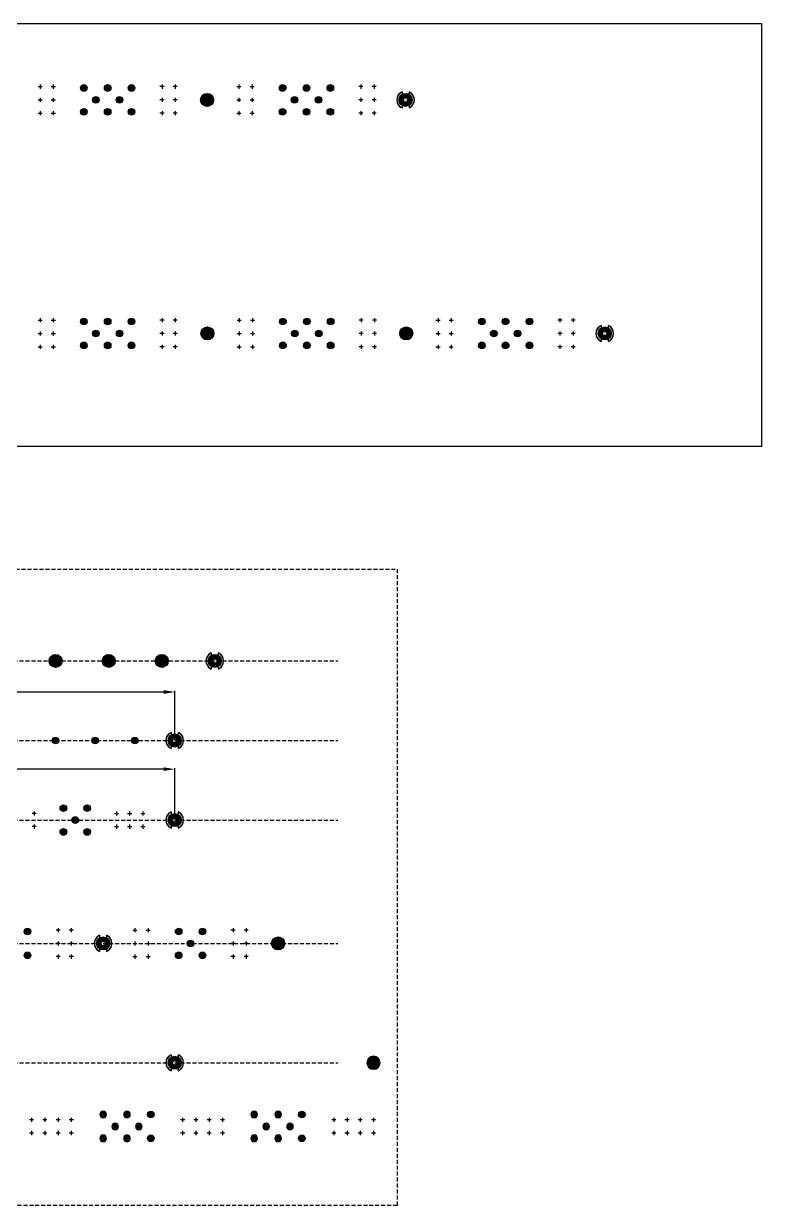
# Model space of a CAD drawing. Header units: feet. Extents: x -132 to 1786, y -308 to 228.
# Drawn here: x 203.7 to 296.5, y -307.9 to -159.4 of the extents above; entities that cross this region are included whole.
import ezdxf

# ---------------------------------------------------------------- set-up
doc = ezdxf.new("R2010")
doc.units = ezdxf.units.FT
doc.header["$MEASUREMENT"] = 0
doc.linetypes.add('DASHED', pattern=[0.75, 0.5, -0.25])
for name, color, linetype in [('Dim 1', 5, 'Continuous'), ('Product (Colored)', 250, 'Continuous'), ('Product (Red Only)', 1, 'Continuous')]:
    doc.layers.add(name, color=color, linetype=linetype)
doc.styles.add('Roman', font='romans')
doc.dimstyles.new('new style', dxfattribs={"dimscale": 2.75, "dimtxt": 0.5, "dimasz": 0.5, "dimexe": 0.05, "dimexo": 0.01, "dimgap": 0.05, "dimtad": 0, "dimdec": 0, "dimlfac": 12, "dimzin": 9, "dimdsep": 46, "dimlunit": 3, "dimtxsty": 'Roman', "dimcen": 0.09, "dimclrd": 5, "dimclre": 5, "dimclrt": 5, "dimadec": 0, "dimazin": 0, "dimtfac": 1, "dimtdec": 0, "dimtofl": 0, "dimtmove": 0, "dimatfit": 3, "dimfxl": 2.55, "dimtfill": 2, "dimtfillclr": 7, "dimtolj": 1, "dimtzin": 0, "dimlwd": -1, "dimlwe": -1, "dimarcsym": 0})

# ---------------------------------------------------------------- blocks, each defined once
blk = doc.blocks.new('3 m GEPS')
at = {"layer": 'Product (Red Only)', "true_color": 0xa1e7fc}
h = blk.add_hatch(color=141, dxfattribs=at)
h.dxf.hatch_style = 1
edge = h.paths.add_edge_path(flags=16)
edge.add_arc((0, 0), 0.0458, 0, 360)
edge = h.paths.add_edge_path()
edge.add_arc((0, 0), 0.125, 180, 360)
edge.add_arc((0, 0), 0.125, 0, 180)
at = {"layer": 'Product (Red Only)', "true_color": 0x000000}
h = blk.add_hatch(color=18, dxfattribs=at)
h.dxf.hatch_style = 1
edge = h.paths.add_edge_path()
edge.add_arc((0, 0), 0.0458, 0, 360)
at = {"layer": 'Product (Red Only)', "color": 18, "true_color": 0x000000}
for radius in [0.125, 0.0456]:
    blk.add_circle((0, 0), radius, dxfattribs=at)
blk = doc.blocks.new('12m GEPS')
at = {"layer": 'Product (Red Only)', "true_color": 0x000000}
h = blk.add_hatch(color=18, dxfattribs=at)
h.dxf.hatch_style = 1
h.paths.add_polyline_path([(-0.088, 0, 1), (0.088, 0, 1)])
h.paths.add_polyline_path([(0.135, 0.31), (0.135, 0.257), (0.135, 0.21, -0.255267), (0.25, 0, -0.255267), (0.135, -0.21), (0.135, -0.31, 0.654654)])
h.paths.add_polyline_path([(-0.135, 0.31, 0.654654), (-0.135, -0.31), (-0.135, -0.257), (-0.135, -0.21, -0.255267), (-0.25, 0, -0.255267), (-0.135, 0.21)])
at = {"layer": 'Product (Red Only)', "true_color": 0xf8991e}
h = blk.add_hatch(color=30, dxfattribs=at)
h.dxf.hatch_style = 1
edge = h.paths.add_edge_path()
edge.add_arc((0, 0), 0.0878, 0, 360)
edge = h.paths.add_edge_path()
edge.add_arc((0, 0), 0.25, 0, 180)
edge.add_arc((0, 0), 0.25, 180, 360)
at = {"layer": 'Product (Red Only)', "color": 18, "true_color": 0x000000}
for p, q in [((-0.135, 0.31), (-0.135, 0.21)), ((0.135, 0.31), (0.135, 0.257)), ((0.135, 0.31), (0.135, 0.21)), ((-0.135, -0.21), (-0.135, -0.31)), ((-0.135, -0.257), (-0.135, -0.31)), ((0.135, -0.21), (0.135, -0.31)), ((0.135, -0.257), (0.135, -0.31))]:
    blk.add_line(p, q, dxfattribs=at)
for radius in [0.25, 0.0878]:
    blk.add_circle((0, 0), radius, dxfattribs=at)
for start, end in [(113.5782, 246.4218), (121.3323, 238.6677), (293.5782, 66.4218), (301.3323, 58.6677)]:
    blk.add_arc((0, 0), 0.338, start, end, dxfattribs=at)
blk = doc.blocks.new('40 FOOT GEPS')
at = {"layer": 'Product (Red Only)', "color": 18, "true_color": 0x000000}
blk.add_circle((0, 0), 0.25, dxfattribs=at)
blk.add_blockref('12m GEPS', (0, 0), dxfattribs=at)
blk = doc.blocks.new('1.5m GEPS')
at = {"layer": 'Product (Red Only)'}
h = blk.add_hatch(color=1, dxfattribs=at)
h.dxf.hatch_style = 1
h.paths.add_polyline_path([(-0.125, 0, 1), (0.125, 0, 1)])
at = {"layer": 'Product (Red Only)', "color": 18, "true_color": 0x000000}
blk.add_circle((0, 0), 0.125, dxfattribs=at)
blk = doc.blocks.new('Purple BSTR')
at = {"layer": 'Product (Colored)', "transparency": 33554687}
h = blk.add_hatch(color=200, dxfattribs=at)
h.dxf.hatch_style = 1
edge = h.paths.add_edge_path()
edge.add_arc((0, 0), 0.025, 0, 360)
at = {"layer": 'Product (Colored)', "color": 200}
for p, q in [((-0.025, 0), (-0.077, 0)), ((0.025, 0), (-0.025, 0)), ((0, 0.077), (0, 0.025)), ((0, 0.025), (0, -0.025)), ((0.077, 0), (0.025, 0)), ((0, -0.025), (0, -0.077))]:
    blk.add_line(p, q, dxfattribs=at)
blk = doc.blocks.new('BSTR Single')
at = {"transparency": 33554687}
h = blk.add_hatch(color=256, dxfattribs=at)
h.dxf.hatch_style = 1
edge = h.paths.add_edge_path()
edge.add_arc((0, 0), 0.025, 0, 360)
for p, q in [((-0.025, 0), (-0.077, 0)), ((0, 0.077), (0, 0.025)), ((0.077, 0), (0.025, 0)), ((0, -0.025), (0, -0.077))]:
    blk.add_line(p, q)
blk.add_blockref('Purple BSTR', (0, 0))
blk = doc.blocks.new('*U79')
at = {"layer": 'Product (Red Only)'}
for p in [(0, 0.25), (0.5, 0.25), (1, 0.25), (1.5, 0.25), (0, -0.25), (0.5, -0.25), (1, -0.25), (1.5, -0.25)]:
    blk.add_blockref('BSTR Single', p, dxfattribs=at)
blk = doc.blocks.new('*U80')
at = {"layer": 'Product (Red Only)'}
for p in [(0, 0.25), (0.5, 0.25), (1, 0.25), (1.5, 0.25), (0, -0.25), (0.5, -0.25), (1, -0.25), (1.5, -0.25)]:
    blk.add_blockref('BSTR Single', p, dxfattribs=at)
blk = doc.blocks.new('*U81')
at = {"layer": 'Product (Red Only)'}
for p in [(0, 0.25), (0.5, 0.25), (1, 0.25), (1.5, 0.25), (0, -0.25), (0.5, -0.25), (1, -0.25), (1.5, -0.25)]:
    blk.add_blockref('BSTR Single', p, dxfattribs=at)
blk = doc.blocks.new('20 FOOT GEPS')
at = {"layer": 'Product (Red Only)'}
h = blk.add_hatch(color=3, dxfattribs=at)
h.dxf.hatch_style = 1
h.paths.add_polyline_path([(0.51, 0.65, 0.345381), (-0.51, 0.65), (0, 0.14)])
h.paths.add_polyline_path([(0.65, 0.51), (0.14, 0), (0.65, -0.51, 0.167827), (0.82, 0, 0.167827)])
h.paths.add_polyline_path([(0, -0.14), (-0.51, -0.65, 0.345381), (0.51, -0.65)])
h.paths.add_polyline_path([(-0.65, 0.51, 0.167827), (-0.82, 0, 0.167827), (-0.65, -0.51), (-0.14, 0)])
at = {"layer": 'Product (Red Only)', "true_color": 0x000000}
h = blk.add_hatch(color=18, dxfattribs=at)
h.dxf.hatch_style = 1
h.paths.add_polyline_path([(0.65, 0.51, 0.060218), (0.51, 0.65), (0, 0.14), (-0.51, 0.65, 0.060218), (-0.65, 0.51), (-0.14, 0), (-0.65, -0.51, 0.060218), (-0.51, -0.65), (0, -0.14), (0.51, -0.65, 0.060218), (0.65, -0.51), (0.14, 0)])
at = {"layer": 'Product (Red Only)', "color": 18, "true_color": 0x000000}
for p, q in [((-0.14, 0), (-0.65, 0.51)), ((0, 0.14), (-0.51, 0.65)), ((0, 0.14), (0.51, 0.65)), ((0.14, 0), (0.65, 0.51)), ((0.14, 0), (0.65, -0.51)), ((-0.14, 0), (-0.65, -0.51)), ((0, -0.14), (-0.51, -0.65)), ((0, -0.14), (0.51, -0.65))]:
    blk.add_line(p, q, dxfattribs=at)
blk.add_circle((0, 0), 0.82, dxfattribs=at)
blk = doc.blocks.new('*D118')
at = {"layer": 'Defpoints', "color": 0, "linetype": 'Continuous', "lineweight": 25, "transparency": 16777216}
for p in [(222.74, -243.4), (147.74, -249.49), (222.74, -249.49)]:
    blk.add_point(p, dxfattribs=at)
at = {"layer": 'Dim 1', "color": 5, "transparency": 16777216}
for p, q in [((147.74, -249.47), (147.74, -243.26)), ((149.12, -243.4), (181.67, -243.4)), ((221.37, -243.4), (188.82, -243.4)), ((222.74, -249.47), (222.74, -243.26))]:
    blk.add_line(p, q, dxfattribs=at)
at = {"layer": 'Dim 1', "color": 5, "linetype": 'Continuous', "lineweight": 25, "transparency": 16777216}
for points in [[(149.12, -243.17), (149.12, -243.63), (147.74, -243.4)], [(221.37, -243.17), (221.37, -243.63), (222.74, -243.4)]]:
    blk.add_solid(points, dxfattribs=at)
at = {"layer": 'Dim 1', "color": 5, "linetype": 'Continuous', "lineweight": 25, "transparency": 16777216, "insert": (185.24, -243.4), "char_height": 1.375, "attachment_point": 5, "style": 'Roman', "bg_fill": 1, "box_fill_scale": 1.25, "bg_fill_color": 7, "bg_fill_true_color": 16777215, "bg_fill_transparency": 0}
blk.add_mtext('\\A1;75\'-0"', dxfattribs=at)
blk = doc.blocks.new('*D119')
at = {"layer": 'Defpoints', "color": 0, "linetype": 'Continuous', "lineweight": 25, "transparency": 16777216}
for p in [(222.74, -253.1), (147.74, -259.49), (222.74, -259.49)]:
    blk.add_point(p, dxfattribs=at)
at = {"layer": 'Dim 1', "color": 5, "transparency": 16777216}
for p, q in [((147.74, -259.47), (147.74, -252.96)), ((149.12, -253.1), (181.67, -253.1)), ((221.37, -253.1), (188.82, -253.1)), ((222.74, -259.47), (222.74, -252.96))]:
    blk.add_line(p, q, dxfattribs=at)
at = {"layer": 'Dim 1', "color": 5, "linetype": 'Continuous', "lineweight": 25, "transparency": 16777216}
for points in [[(149.12, -252.87), (149.12, -253.32), (147.74, -253.1)], [(221.37, -252.87), (221.37, -253.32), (222.74, -253.1)]]:
    blk.add_solid(points, dxfattribs=at)
at = {"layer": 'Dim 1', "color": 5, "linetype": 'Continuous', "lineweight": 25, "transparency": 16777216, "insert": (185.24, -253.1), "char_height": 1.375, "attachment_point": 5, "style": 'Roman', "bg_fill": 1, "box_fill_scale": 1.25, "bg_fill_color": 7, "bg_fill_true_color": 16777215, "bg_fill_transparency": 0}
blk.add_mtext('\\A1;75\'-0"', dxfattribs=at)

msp = doc.modelspace()

# ---------------------------------------------------------------- linework, layer by layer
at = {"color": 1, "linetype": 'DASHED'}
for p, q in [((147.742, -239.493), (243.265, -239.493)), ((147.742, -249.493), (243.265, -249.493)), ((147.742, -259.493), (243.265, -259.493)), ((147.742, -275.006), (243.265, -275.006)), ((147.742, -290.016), (243.265, -290.016))]:
    msp.add_line(p, q, dxfattribs=at)
at = {"lineweight": 25}
msp.add_lwpolyline([(85.041, -159.359), (296.513, -159.359), (296.513, -212.529), (85.041, -212.529)], close=True, dxfattribs=at)
at = {"layer": 'Product (Red Only)', "color": 18, "linetype": 'DASHED', "true_color": 0x000000}
msp.add_lwpolyline([(141.983, -227.953), (250.715, -227.953), (250.715, -307.944), (141.983, -307.944)], close=True, dxfattribs=at)

# ---------------------------------------------------------------- block references
at = {"color": 18, "true_color": 0x000000, "xscale": 3.333333333333417, "yscale": 3.333333333333417, "zscale": 3.333333333333417}
for name, p in [('3 m GEPS', (207.742, -249.493)), ('3 m GEPS', (212.742, -249.493)), ('3 m GEPS', (217.742, -249.493)), ('1.5m GEPS', (208.742, -257.993)), ('1.5m GEPS', (211.742, -257.993)), ('3 m GEPS', (210.242, -259.493)), ('1.5m GEPS', (208.742, -260.993)), ('1.5m GEPS', (211.742, -260.993)), ('1.5m GEPS', (204.242, -273.506)), ('1.5m GEPS', (223.242, -273.506)), ('1.5m GEPS', (226.242, -273.506)), ('3 m GEPS', (224.742, -275.006)), ('1.5m GEPS', (204.242, -276.506)), ('1.5m GEPS', (223.242, -276.506)), ('1.5m GEPS', (226.242, -276.506)), ('1.5m GEPS', (219.742, -296.516)), ('1.5m GEPS', (238.742, -296.516)), ('1.5m GEPS', (219.742, -299.516)), ('1.5m GEPS', (238.742, -299.516))]:
    msp.add_blockref(name, p, dxfattribs=at)
at = {"color": 18, "true_color": 0x000000, "xscale": -3.333333333333417, "yscale": 3.333333333333417, "zscale": 3.333333333333417, "rotation": 359.9999999999966}
for name, p in [('1.5m GEPS', (213.742, -296.516)), ('1.5m GEPS', (216.742, -296.516)), ('1.5m GEPS', (232.742, -296.516)), ('1.5m GEPS', (235.742, -296.516)), ('3 m GEPS', (215.242, -298.016)), ('3 m GEPS', (218.242, -298.016)), ('3 m GEPS', (234.242, -298.016)), ('3 m GEPS', (237.242, -298.016)), ('1.5m GEPS', (213.742, -299.516)), ('1.5m GEPS', (216.742, -299.516)), ('1.5m GEPS', (232.742, -299.516)), ('1.5m GEPS', (235.742, -299.516))]:
    msp.add_blockref(name, p, dxfattribs=at)
at = {"layer": 'Product (Red Only)'}
for p, xscale, yscale, zscale, rotation in [((205.812, -167.282), 3.333334000000008, 3.333334000000008, 3.333334000000008, 90.00000000002736), ((207.478, -167.282), 3.333334000000008, 3.333334000000008, 3.333334000000008, 90.00000000002736), ((221.145, -167.282), -3.333334000000008, 3.333334000000008, 3.333334, 270.0000000000274), ((222.812, -167.282), -3.333334000000008, 3.333334000000008, 3.333334, 270.0000000000274), ((230.812, -167.282), 3.333334000000008, 3.333334000000008, 3.333334000000008, 90.00000000002736), ((232.478, -167.282), 3.333334000000008, 3.333334000000008, 3.333334000000008, 90.00000000002736), ((246.145, -167.282), -3.333334000000008, 3.333334000000008, 3.333334, 270.0000000000274), ((247.812, -167.282), -3.333334000000008, 3.333334000000008, 3.333334, 270.0000000000274), ((205.812, -168.949), 3.333334000000008, 3.333334000000008, 3.333334000000008, 90.00000000002736), ((207.478, -168.949), 3.333334000000008, 3.333334000000008, 3.333334000000008, 90.00000000002736), ((221.145, -168.949), -3.333334000000008, 3.333334000000008, 3.333334, 270.0000000000274), ((222.812, -168.949), -3.333334000000008, 3.333334000000008, 3.333334, 270.0000000000274), ((230.812, -168.949), 3.333334000000008, 3.333334000000008, 3.333334000000008, 90.00000000002736), ((232.478, -168.949), 3.333334000000008, 3.333334000000008, 3.333334000000008, 90.00000000002736), ((246.145, -168.949), -3.333334000000008, 3.333334000000008, 3.333334, 270.0000000000274), ((247.812, -168.949), -3.333334000000008, 3.333334000000008, 3.333334, 270.0000000000274), ((205.812, -170.616), 3.333334000000008, 3.333334000000008, 3.333334000000008, 90.00000000002736), ((207.478, -170.616), 3.333334000000008, 3.333334000000008, 3.333334000000008, 90.00000000002736), ((221.145, -170.616), -3.333334000000008, 3.333334000000008, 3.333334, 270.0000000000274), ((222.812, -170.616), -3.333334000000008, 3.333334000000008, 3.333334, 270.0000000000274), ((230.812, -170.616), 3.333334000000008, 3.333334000000008, 3.333334000000008, 90.00000000002736), ((232.478, -170.616), 3.333334000000008, 3.333334000000008, 3.333334000000008, 90.00000000002736), ((246.145, -170.616), -3.333334000000008, 3.333334000000008, 3.333334, 270.0000000000274), ((247.812, -170.616), -3.333334000000008, 3.333334000000008, 3.333334, 270.0000000000274), ((205.812, -196.647), 3.333334000000008, 3.333334000000008, 3.333334000000008, 90.00000000002736), ((207.478, -196.647), 3.333334000000008, 3.333334000000008, 3.333334000000008, 90.00000000002736), ((221.145, -196.647), -3.333334000000008, 3.333334000000008, 3.333334, 270.0000000000274), ((222.812, -196.647), -3.333334000000008, 3.333334000000008, 3.333334, 270.0000000000274), ((230.854, -196.647), 3.333334000000008, 3.333334000000008, 3.333334000000008, 90.00000000002736), ((232.521, -196.647), 3.333334000000008, 3.333334000000008, 3.333334000000008, 90.00000000002736), ((246.187, -196.647), -3.333334000000008, 3.333334000000008, 3.333334, 270.0000000000274), ((247.854, -196.647), -3.333334000000008, 3.333334000000008, 3.333334, 270.0000000000274), ((255.854, -196.647), 3.333334000000008, 3.333334000000008, 3.333334000000008, 90.00000000002736), ((257.521, -196.647), 3.333334000000008, 3.333334000000008, 3.333334000000008, 90.00000000002736), ((271.187, -196.647), -3.333334000000008, 3.333334000000008, 3.333334, 270.0000000000274), ((272.854, -196.647), -3.333334000000008, 3.333334000000008, 3.333334, 270.0000000000274), ((205.812, -198.314), 3.333334000000008, 3.333334000000008, 3.333334000000008, 90.00000000002736), ((207.478, -198.314), 3.333334000000008, 3.333334000000008, 3.333334000000008, 90.00000000002736), ((221.145, -198.314), -3.333334000000008, 3.333334000000008, 3.333334, 270.0000000000274), ((222.812, -198.314), -3.333334000000008, 3.333334000000008, 3.333334, 270.0000000000274), ((230.854, -198.314), 3.333334000000008, 3.333334000000008, 3.333334000000008, 90.00000000002736), ((232.521, -198.314), 3.333334000000008, 3.333334000000008, 3.333334000000008, 90.00000000002736), ((246.187, -198.314), -3.333334000000008, 3.333334000000008, 3.333334, 270.0000000000274), ((247.854, -198.314), -3.333334000000008, 3.333334000000008, 3.333334, 270.0000000000274), ((255.854, -198.314), 3.333334000000008, 3.333334000000008, 3.333334000000008, 90.00000000002736), ((257.521, -198.314), 3.333334000000008, 3.333334000000008, 3.333334000000008, 90.00000000002736), ((271.187, -198.314), -3.333334000000008, 3.333334000000008, 3.333334, 270.0000000000274), ((272.854, -198.314), -3.333334000000008, 3.333334000000008, 3.333334, 270.0000000000274), ((205.812, -199.981), 3.333334000000008, 3.333334000000008, 3.333334000000008, 90.00000000002736), ((207.478, -199.981), 3.333334000000008, 3.333334000000008, 3.333334000000008, 90.00000000002736), ((221.145, -199.981), -3.333334000000008, 3.333334000000008, 3.333334, 270.0000000000274), ((222.812, -199.981), -3.333334000000008, 3.333334000000008, 3.333334, 270.0000000000274), ((230.854, -199.981), 3.333334000000008, 3.333334000000008, 3.333334000000008, 90.00000000002736), ((232.521, -199.981), 3.333334000000008, 3.333334000000008, 3.333334000000008, 90.00000000002736), ((246.187, -199.981), -3.333334000000008, 3.333334000000008, 3.333334, 270.0000000000274), ((247.854, -199.981), -3.333334000000008, 3.333334000000008, 3.333334, 270.0000000000274), ((255.854, -199.981), 3.333334000000008, 3.333334000000008, 3.333334000000008, 90.00000000002736), ((257.521, -199.981), 3.333334000000008, 3.333334000000008, 3.333334000000008, 90.00000000002736), ((271.187, -199.981), -3.333334000000008, 3.333334000000008, 3.333334, 270.0000000000274), ((272.854, -199.981), -3.333334000000008, 3.333334000000008, 3.333334, 270.0000000000274), ((208.076, -273.339), -3.333334, 3.333334, 3.333334, 270), ((209.742, -273.339), -3.333334, 3.333334, 3.333334, 270), ((217.742, -273.339), 3.333334, 3.333334, 3.333334, 90), ((219.409, -273.339), 3.333334, 3.333334, 3.333334, 90), ((230.076, -273.339), -3.333334, 3.333334, 3.333334, 270), ((231.742, -273.339), -3.333334, 3.333334, 3.333334, 270), ((208.076, -275.006), -3.333334, 3.333334, 3.333334, 270), ((209.742, -275.006), -3.333334, 3.333334, 3.333334, 270), ((217.742, -275.006), 3.333334, 3.333334, 3.333334, 90), ((219.409, -275.006), 3.333334, 3.333334, 3.333334, 90), ((230.076, -275.006), -3.333334, 3.333334, 3.333334, 270), ((231.742, -275.006), -3.333334, 3.333334, 3.333334, 270), ((208.076, -276.672), -3.333334, 3.333334, 3.333334, 270), ((209.742, -276.672), -3.333334, 3.333334, 3.333334, 270), ((217.742, -276.672), 3.333334, 3.333334, 3.333334, 90), ((219.409, -276.672), 3.333334, 3.333334, 3.333334, 90), ((230.076, -276.672), -3.333334, 3.333334, 3.333334, 270), ((231.742, -276.672), -3.333334, 3.333334, 3.333334, 270)]:
    msp.add_blockref('BSTR Single', p, dxfattribs=dict(at, xscale=xscale, yscale=yscale, zscale=zscale, rotation=rotation))
at = {"layer": 'Product (Red Only)', "color": 18, "true_color": 0x000000}
for name, p, xscale, yscale, zscale in [('1.5m GEPS', (211.312, -167.449), 3.333333333333485, 3.333333333333485, 3.333333333333485), ('1.5m GEPS', (214.312, -167.449), 3.333333333333485, 3.333333333333485, 3.333333333333485), ('1.5m GEPS', (217.312, -167.449), 3.333333333333485, 3.333333333333485, 3.333333333333485), ('1.5m GEPS', (236.312, -167.449), 3.333333333333485, 3.333333333333485, 3.333333333333485), ('1.5m GEPS', (239.312, -167.449), 3.333333333333485, 3.333333333333485, 3.333333333333485), ('1.5m GEPS', (242.312, -167.449), 3.333333333333485, 3.333333333333485, 3.333333333333485), ('3 m GEPS', (212.812, -168.949), 3.333333333333485, 3.333333333333485, 3.333333333333485), ('3 m GEPS', (215.812, -168.949), 3.333333333333485, 3.333333333333485, 3.333333333333485), ('3 m GEPS', (237.812, -168.949), 3.333333333333485, 3.333333333333485, 3.333333333333485), ('3 m GEPS', (240.812, -168.949), 3.333333333333485, 3.333333333333485, 3.333333333333485), ('1.5m GEPS', (211.312, -170.449), 3.333333333333485, 3.333333333333485, 3.333333333333485), ('1.5m GEPS', (214.312, -170.449), 3.333333333333485, 3.333333333333485, 3.333333333333485), ('1.5m GEPS', (217.312, -170.449), 3.333333333333485, 3.333333333333485, 3.333333333333485), ('1.5m GEPS', (236.312, -170.449), 3.333333333333485, 3.333333333333485, 3.333333333333485), ('1.5m GEPS', (239.312, -170.449), 3.333333333333485, 3.333333333333485, 3.333333333333485), ('1.5m GEPS', (242.312, -170.449), 3.333333333333485, 3.333333333333485, 3.333333333333485), ('1.5m GEPS', (211.312, -196.814), 3.333333333333485, 3.333333333333485, 3.333333333333485), ('1.5m GEPS', (214.312, -196.814), 3.333333333333485, 3.333333333333485, 3.333333333333485), ('1.5m GEPS', (217.312, -196.814), 3.333333333333485, 3.333333333333485, 3.333333333333485), ('1.5m GEPS', (236.354, -196.814), 3.333333333333485, 3.333333333333485, 3.333333333333485), ('1.5m GEPS', (239.354, -196.814), 3.333333333333485, 3.333333333333485, 3.333333333333485), ('1.5m GEPS', (242.354, -196.814), 3.333333333333485, 3.333333333333485, 3.333333333333485), ('1.5m GEPS', (261.354, -196.814), 3.333333333333485, 3.333333333333485, 3.333333333333485), ('1.5m GEPS', (264.354, -196.814), 3.333333333333485, 3.333333333333485, 3.333333333333485), ('1.5m GEPS', (267.354, -196.814), 3.333333333333485, 3.333333333333485, 3.333333333333485), ('3 m GEPS', (212.812, -198.314), 3.333333333333485, 3.333333333333485, 3.333333333333485), ('3 m GEPS', (215.812, -198.314), 3.333333333333485, 3.333333333333485, 3.333333333333485), ('3 m GEPS', (237.854, -198.314), 3.333333333333485, 3.333333333333485, 3.333333333333485), ('3 m GEPS', (240.854, -198.314), 3.333333333333485, 3.333333333333485, 3.333333333333485), ('3 m GEPS', (262.854, -198.314), 3.333333333333485, 3.333333333333485, 3.333333333333485), ('3 m GEPS', (265.854, -198.314), 3.333333333333485, 3.333333333333485, 3.333333333333485), ('1.5m GEPS', (211.312, -199.814), 3.333333333333485, 3.333333333333485, 3.333333333333485), ('1.5m GEPS', (214.312, -199.814), 3.333333333333485, 3.333333333333485, 3.333333333333485), ('1.5m GEPS', (217.312, -199.814), 3.333333333333485, 3.333333333333485, 3.333333333333485), ('1.5m GEPS', (236.354, -199.814), 3.333333333333485, 3.333333333333485, 3.333333333333485), ('1.5m GEPS', (239.354, -199.814), 3.333333333333485, 3.333333333333485, 3.333333333333485), ('1.5m GEPS', (242.354, -199.814), 3.333333333333485, 3.333333333333485, 3.333333333333485), ('1.5m GEPS', (261.354, -199.814), 3.333333333333485, 3.333333333333485, 3.333333333333485), ('1.5m GEPS', (264.354, -199.814), 3.333333333333485, 3.333333333333485, 3.333333333333485), ('1.5m GEPS', (267.354, -199.814), 3.333333333333485, 3.333333333333485, 3.333333333333485), ('40 FOOT GEPS', (222.742, -290.016), 3.280799999999983, 3.280799999999983, 3.280799999999983), ('*U79', (204.742, -298.016), 3.333334, 3.333334, 3.333334), ('*U80', (223.742, -298.016), 3.333334, 3.333334, 3.333334), ('*U81', (242.742, -298.016), 3.333334, 3.333334, 3.333334)]:
    msp.add_blockref(name, p, dxfattribs=dict(at, xscale=xscale, yscale=yscale, zscale=zscale))
at = {"layer": 'Product (Red Only)'}
for p in [(226.812, -168.949), (226.854, -198.314), (251.854, -198.314), (207.772, -239.493), (214.442, -239.493), (221.112, -239.493), (235.742, -275.006)]:
    msp.add_blockref('20 FOOT GEPS', p, dxfattribs=at)
for name, p, xscale, yscale, zscale in [('40 FOOT GEPS', (251.769, -168.949), 3.280799999999999, 3.280799999999999, 3.280799999999999), ('40 FOOT GEPS', (276.812, -198.314), 3.280799999999999, 3.280799999999999, 3.280799999999999), ('40 FOOT GEPS', (227.782, -239.493), 3.280799999999983, 3.280799999999983, 3.280799999999983), ('40 FOOT GEPS', (222.742, -249.493), 3.280799999999983, 3.280799999999983, 3.280799999999983), ('BSTR Single', (205.076, -258.66), 3.333334, 3.333334, 3.333334), ('BSTR Single', (215.409, -258.66), -3.333334, 3.333334, 3.333334), ('BSTR Single', (217.076, -258.66), -3.333334, 3.333334, 3.333334), ('BSTR Single', (218.742, -258.66), -3.333334, 3.333334, 3.333334), ('40 FOOT GEPS', (222.742, -259.493), 3.280799999999983, 3.280799999999983, 3.280799999999983), ('BSTR Single', (205.076, -260.326), 3.333334, 3.333334, 3.333334), ('BSTR Single', (215.409, -260.326), -3.333334, 3.333334, 3.333334), ('BSTR Single', (217.076, -260.326), -3.333334, 3.333334, 3.333334), ('BSTR Single', (218.742, -260.326), -3.333334, 3.333334, 3.333334), ('40 FOOT GEPS', (213.742, -275.006), 3.280799999999983, 3.280799999999983, 3.280799999999983)]:
    msp.add_blockref(name, p, dxfattribs=dict(at, xscale=xscale, yscale=yscale, zscale=zscale))
at = {"layer": 'Product (Red Only)', "color": 18, "true_color": 0x000000, "xscale": -1, "rotation": 180}
msp.add_blockref('20 FOOT GEPS', (247.742, -290.016), dxfattribs=at)

# ---------------------------------------------------------------- dimensions: what is measured, and where the dimension line sits
at = {"layer": 'Dim 1', "color": 5, "linetype": 'Continuous', "lineweight": 25}
for base, p1, p2, picture, middle in [((222.742, -243.4), (147.742, -249.493), (222.742, -249.493), '*D118', (185.242, -243.4)), ((222.742, -253.096), (147.742, -259.493), (222.742, -259.493), '*D119', (185.242, -253.096))]:
    dim = msp.add_linear_dim(base=base, p1=p1, p2=p2, dimstyle='new style', dxfattribs=at)
    dim.commit()
    dim.dimension.update_dxf_attribs({"geometry": picture, "text_midpoint": middle})

doc.saveas('drawing.dxf')
